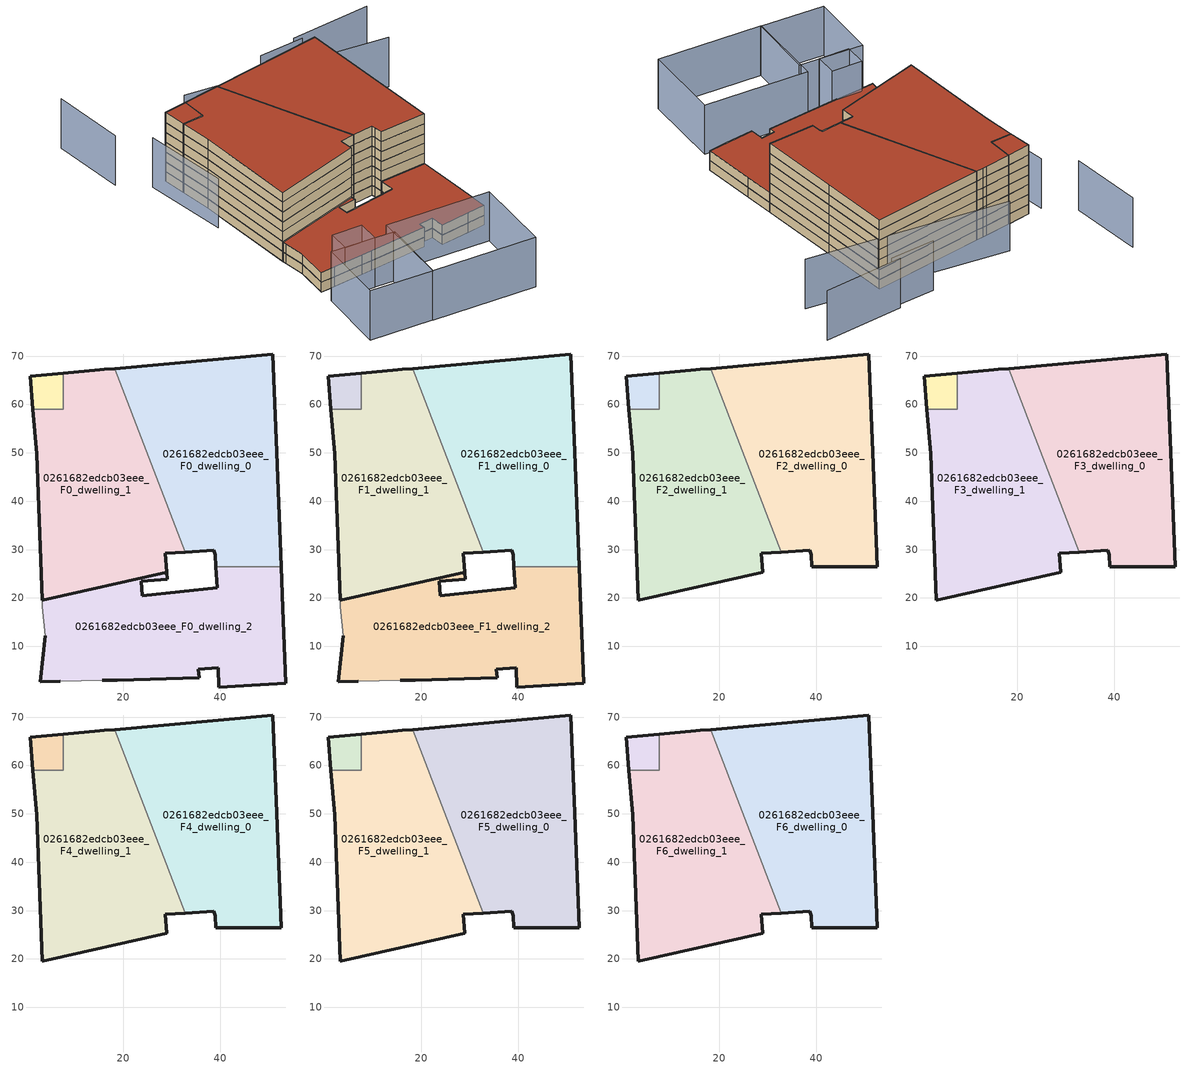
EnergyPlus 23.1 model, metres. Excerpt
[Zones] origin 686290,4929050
0261682edcb03eee_F0_dwelling_0
 floor ground (EU_floor_Construction): 52.64,26.42 51.71,50.09 50.92,70.42 18.17,67.42 32.81,29.48 38.68,29.86 38.98,28.96 39.12,26.42 z0
 wall outside (EU_wall_Construction): 39.12,26.42 38.98,28.96 38.68,29.86 32.81,29.48 / 18.17,67.42 50.92,70.42 51.71,50.09 52.64,26.42 z0:3
 wall to 0261682edcb03eee_F0_dwelling_2 (EU_wall_Construction): 52.64,26.42 39.12,26.42 z0:3
 wall to 0261682edcb03eee_F0_dwelling_1 (EU_wall_Construction): 32.8,29.48 18.17,67.42 z0:3
0261682edcb03eee_F0_dwelling_1
 floor ground (EU_floor_Construction): 28.95,25.29 28.61,29.2 32.81,29.48 18.17,67.42 16.06,67.23 15.1,67.14 7.53,66.44 7.53,59.04 1.32,59.04 2.11,49.77 3.18,19.5 z0
 wall outside (EU_wall_Construction): 32.81,29.48 28.61,29.2 28.95,25.29 3.18,19.5 2.11,49.77 1.32,59.04 / 7.53,66.44 15.1,67.14 16.06,67.23 18.17,67.42 z0:3
 wall to 0261682edcb03eee_F0_circulation (EU_wall_Construction): 1.32,59.04 7.52,59.04 / 7.53,59.04 7.53,66.44 z0:3
0261682edcb03eee_F0_dwelling_2
 floor ground (EU_floor_Construction): 53.57,2.38 52.97,17.86 52.64,26.42 39.12,26.42 39.36,22.1 23.91,20.47 23.74,23.46 29.07,23.87 28.95,25.29 3.18,19.5 3.23,18.17 3.83,12.16 2.81,2.72 7,2.8 15.61,2.97 18.74,3.03 35.65,3.53 35.52,5.28 39.57,5.59 39.75,1.6 48.28,2.08 z0
 wall outside (EU_wall_Construction): 7,2.8 2.81,2.72 3.83,12.16 / 28.95,25.29 29.07,23.87 23.74,23.46 23.91,20.47 39.36,22.1 39.12,26.42 / 52.64,26.42 52.97,17.86 53.57,2.38 48.28,2.08 39.75,1.6 39.57,5.59 35.52,5.28 35.65,3.53 18.74,3.03 15.61,2.97 / 3.18,19.5 28.95,25.28 z0:3
 wall adiabatic (EU_wall_Construction): 15.61,2.97 7,2.8 / 3.83,12.16 3.23,18.17 3.18,19.5 z0:3
0261682edcb03eee_F0_circulation
 floor ground (EU_floor_Construction): 7.53,59.04 7.53,66.44 0.74,65.82 1.32,59.04 z0
 wall outside (EU_wall_Construction): 1.32,59.04 0.74,65.82 7.53,66.44 z0:3
0261682edcb03eee_F1_dwelling_0
 floor to 0261682edcb03eee_F0_dwelling_0 (EU_floor_Construction): 52.64,26.42 51.71,50.09 50.92,70.42 18.17,67.42 32.8,29.48 38.68,29.86 38.98,28.96 39.12,26.42 z3
 wall outside (EU_wall_Construction): 39.12,26.42 38.98,28.96 38.68,29.86 32.81,29.48 / 18.17,67.42 50.92,70.42 51.71,50.09 52.64,26.42 z3:6
 wall to 0261682edcb03eee_F1_dwelling_2 (EU_wall_Construction): 52.64,26.42 39.12,26.42 z3:6
 wall to 0261682edcb03eee_F1_dwelling_1 (EU_wall_Construction): 32.8,29.48 18.17,67.42 z3:6
0261682edcb03eee_F1_dwelling_1
 floor to 0261682edcb03eee_F0_dwelling_1 (EU_floor_Construction): 28.95,25.29 28.61,29.2 32.8,29.48 18.17,67.42 16.06,67.23 15.1,67.14 7.52,66.44 7.52,59.04 1.32,59.04 2.11,49.77 3.18,19.5 z3
 wall outside (EU_wall_Construction): 32.81,29.48 28.61,29.2 28.95,25.29 3.18,19.5 2.11,49.77 1.32,59.04 / 7.53,66.44 15.1,67.14 16.06,67.23 18.17,67.42 z3:6
 wall to 0261682edcb03eee_F1_circulation (EU_wall_Construction): 1.32,59.04 7.52,59.04 / 7.53,59.04 7.53,66.44 z3:6
0261682edcb03eee_F1_dwelling_2
 floor to 0261682edcb03eee_F0_dwelling_2 (EU_floor_Construction): 53.57,2.38 52.97,17.86 52.64,26.42 39.12,26.42 39.36,22.1 23.91,20.47 23.74,23.46 29.07,23.87 28.95,25.29 3.18,19.5 3.23,18.17 3.83,12.16 2.81,2.72 7,2.8 15.61,2.97 18.74,3.03 35.65,3.53 35.52,5.28 39.57,5.59 39.75,1.6 48.28,2.08 z3
 wall outside (EU_wall_Construction): 7,2.8 2.81,2.72 3.83,12.16 / 28.95,25.29 29.07,23.87 23.74,23.46 23.91,20.47 39.36,22.1 39.12,26.42 / 52.64,26.42 52.97,17.86 53.57,2.38 48.28,2.08 39.75,1.6 39.57,5.59 35.52,5.28 35.65,3.53 18.74,3.03 15.61,2.97 / 3.18,19.5 28.95,25.28 z3:6
 wall adiabatic (EU_wall_Construction): 15.61,2.97 7,2.8 / 3.83,12.16 3.23,18.17 3.18,19.5 z3:6
 roof outside (EU_roof_Construction): 52.64,26.42 52.97,17.86 53.57,2.38 48.28,2.08 39.75,1.6 39.57,5.59 35.52,5.28 35.65,3.53 18.74,3.03 15.61,2.97 7,2.8 2.81,2.72 3.83,12.16 3.23,18.17 3.18,19.5 28.95,25.29 29.07,23.87 23.74,23.46 23.91,20.47 39.36,22.1 39.12,26.42 z6
0261682edcb03eee_F1_circulation
 floor to 0261682edcb03eee_F0_circulation (EU_floor_Construction): 7.52,59.04 7.52,66.44 0.74,65.82 1.32,59.04 z3
 wall outside (EU_wall_Construction): 1.32,59.04 0.74,65.82 7.53,66.44 z3:6
0261682edcb03eee_F2_dwelling_0
 floor to 0261682edcb03eee_F1_dwelling_0 (EU_floor_Construction): 52.64,26.42 51.71,50.09 50.92,70.42 18.17,67.42 32.8,29.48 38.68,29.86 38.98,28.96 39.12,26.42 z6
 wall outside (EU_wall_Construction): 18.17,67.42 50.92,70.42 51.71,50.09 52.64,26.42 39.12,26.42 38.98,28.96 38.68,29.86 32.81,29.48 z6:9
 wall to 0261682edcb03eee_F2_dwelling_1 (EU_wall_Construction): 32.8,29.48 18.17,67.42 z6:9
0261682edcb03eee_F2_dwelling_1
 floor to 0261682edcb03eee_F1_dwelling_1 (EU_floor_Construction): 28.95,25.29 28.61,29.2 32.8,29.48 18.17,67.42 16.06,67.23 15.1,67.14 7.52,66.44 7.52,59.04 1.32,59.04 2.11,49.77 3.18,19.5 z6
 wall outside (EU_wall_Construction): 32.81,29.48 28.61,29.2 28.95,25.29 3.18,19.5 2.11,49.77 1.32,59.04 / 7.53,66.44 15.1,67.14 16.06,67.23 18.17,67.42 z6:9
 wall to 0261682edcb03eee_F2_circulation (EU_wall_Construction): 1.32,59.04 7.52,59.04 / 7.53,59.04 7.53,66.44 z6:9
0261682edcb03eee_F2_circulation
 floor to 0261682edcb03eee_F1_circulation (EU_floor_Construction): 7.52,59.04 7.52,66.44 0.74,65.82 1.32,59.04 z6
 wall outside (EU_wall_Construction): 1.32,59.04 0.74,65.82 7.53,66.44 z6:9
0261682edcb03eee_F3_dwelling_0
 floor to 0261682edcb03eee_F2_dwelling_0 (EU_floor_Construction): 52.64,26.42 51.71,50.09 50.92,70.42 18.17,67.42 32.8,29.48 38.68,29.86 38.98,28.96 39.12,26.42 z9
 wall outside (EU_wall_Construction): 18.17,67.42 50.92,70.42 51.71,50.09 52.64,26.42 39.12,26.42 38.98,28.96 38.68,29.86 32.81,29.48 z9:12
 wall to 0261682edcb03eee_F3_dwelling_1 (EU_wall_Construction): 32.8,29.48 18.17,67.42 z9:12
0261682edcb03eee_F3_dwelling_1
 floor to 0261682edcb03eee_F2_dwelling_1 (EU_floor_Construction): 28.95,25.29 28.61,29.2 32.8,29.48 18.17,67.42 16.06,67.23 15.1,67.14 7.52,66.44 7.52,59.04 1.32,59.04 2.11,49.77 3.18,19.5 z9
 wall outside (EU_wall_Construction): 32.81,29.48 28.61,29.2 28.95,25.29 3.18,19.5 2.11,49.77 1.32,59.04 / 7.53,66.44 15.1,67.14 16.06,67.23 18.17,67.42 z9:12
 wall to 0261682edcb03eee_F3_circulation (EU_wall_Construction): 1.32,59.04 7.52,59.04 / 7.53,59.04 7.53,66.44 z9:12
0261682edcb03eee_F3_circulation
 floor to 0261682edcb03eee_F2_circulation (EU_floor_Construction): 7.52,59.04 7.52,66.44 0.74,65.82 1.32,59.04 z9
 wall outside (EU_wall_Construction): 1.32,59.04 0.74,65.82 7.53,66.44 z9:12
0261682edcb03eee_F4_dwelling_0
 floor to 0261682edcb03eee_F3_dwelling_0 (EU_floor_Construction): 52.64,26.42 51.71,50.09 50.92,70.42 18.17,67.42 32.8,29.48 38.68,29.86 38.98,28.96 39.12,26.42 z12
 wall outside (EU_wall_Construction): 18.17,67.42 50.92,70.42 51.71,50.09 52.64,26.42 39.12,26.42 38.98,28.96 38.68,29.86 32.81,29.48 z12:15
 wall to 0261682edcb03eee_F4_dwelling_1 (EU_wall_Construction): 32.8,29.48 18.17,67.42 z12:15
0261682edcb03eee_F4_dwelling_1
 floor to 0261682edcb03eee_F3_dwelling_1 (EU_floor_Construction): 28.95,25.29 28.61,29.2 32.8,29.48 18.17,67.42 16.06,67.23 15.1,67.14 7.52,66.44 7.52,59.04 1.32,59.04 2.11,49.77 3.18,19.5 z12
 wall outside (EU_wall_Construction): 32.81,29.48 28.61,29.2 28.95,25.29 3.18,19.5 2.11,49.77 1.32,59.04 / 7.53,66.44 15.1,67.14 16.06,67.23 18.17,67.42 z12:15
 wall to 0261682edcb03eee_F4_circulation (EU_wall_Construction): 1.32,59.04 7.52,59.04 / 7.53,59.04 7.53,66.44 z12:15
0261682edcb03eee_F4_circulation
 floor to 0261682edcb03eee_F3_circulation (EU_floor_Construction): 7.52,59.04 7.52,66.44 0.74,65.82 1.32,59.04 z12
 wall outside (EU_wall_Construction): 1.32,59.04 0.74,65.82 7.53,66.44 z12:15
0261682edcb03eee_F5_dwelling_0
 floor to 0261682edcb03eee_F4_dwelling_0 (EU_floor_Construction): 52.64,26.42 51.71,50.09 50.92,70.42 18.17,67.42 32.8,29.48 38.68,29.86 38.98,28.96 39.12,26.42 z15
 wall outside (EU_wall_Construction): 18.17,67.42 50.92,70.42 51.71,50.09 52.64,26.42 39.12,26.42 38.98,28.96 38.68,29.86 32.81,29.48 z15:18
 wall to 0261682edcb03eee_F5_dwelling_1 (EU_wall_Construction): 32.8,29.48 18.17,67.42 z15:18
0261682edcb03eee_F5_dwelling_1
 floor to 0261682edcb03eee_F4_dwelling_1 (EU_floor_Construction): 28.95,25.29 28.61,29.2 32.8,29.48 18.17,67.42 16.06,67.23 15.1,67.14 7.52,66.44 7.52,59.04 1.32,59.04 2.11,49.77 3.18,19.5 z15
 wall outside (EU_wall_Construction): 32.81,29.48 28.61,29.2 28.95,25.29 3.18,19.5 2.11,49.77 1.32,59.04 / 7.53,66.44 15.1,67.14 16.06,67.23 18.17,67.42 z15:18
 wall to 0261682edcb03eee_F5_circulation (EU_wall_Construction): 1.32,59.04 7.52,59.04 / 7.53,59.04 7.53,66.44 z15:18
0261682edcb03eee_F5_circulation
 floor to 0261682edcb03eee_F4_circulation (EU_floor_Construction): 7.52,59.04 7.52,66.44 0.74,65.82 1.32,59.04 z15
 wall outside (EU_wall_Construction): 1.32,59.04 0.74,65.82 7.53,66.44 z15:18
0261682edcb03eee_F6_dwelling_0
 floor to 0261682edcb03eee_F5_dwelling_0 (EU_floor_Construction): 52.64,26.42 51.71,50.09 50.92,70.42 18.17,67.42 32.8,29.48 38.68,29.86 38.98,28.96 39.12,26.42 z18
 wall outside (EU_wall_Construction): 18.17,67.42 50.92,70.42 51.71,50.09 52.64,26.42 39.12,26.42 38.98,28.96 38.68,29.86 32.81,29.48 z18:21
 wall to 0261682edcb03eee_F6_dwelling_1 (EU_wall_Construction): 32.8,29.48 18.17,67.42 z18:21
 roof outside (EU_roof_Construction): 50.92,70.42 51.71,50.09 52.64,26.42 39.12,26.42 38.98,28.96 38.68,29.86 32.81,29.48 18.17,67.42 z21
0261682edcb03eee_F6_dwelling_1
 floor to 0261682edcb03eee_F5_dwelling_1 (EU_floor_Construction): 28.95,25.29 28.61,29.2 32.8,29.48 18.17,67.42 16.06,67.23 15.1,67.14 7.52,66.44 7.52,59.04 1.32,59.04 2.11,49.77 3.18,19.5 z18
 wall outside (EU_wall_Construction): 32.81,29.48 28.61,29.2 28.95,25.29 3.18,19.5 2.11,49.77 1.32,59.04 / 7.53,66.44 15.1,67.14 16.06,67.23 18.17,67.42 z18:21
 wall to 0261682edcb03eee_F6_circulation (EU_wall_Construction): 1.32,59.04 7.52,59.04 / 7.53,59.04 7.53,66.44 z18:21
 roof outside (EU_roof_Construction): 18.17,67.42 32.81,29.48 28.61,29.2 28.95,25.29 3.18,19.5 2.11,49.77 1.32,59.04 7.53,59.04 7.53,66.44 15.1,67.14 16.06,67.23 z21
0261682edcb03eee_F6_circulation
 floor to 0261682edcb03eee_F5_circulation (EU_floor_Construction): 7.52,59.04 7.52,66.44 0.74,65.82 1.32,59.04 z18
 wall outside (EU_wall_Construction): 1.32,59.04 0.74,65.82 7.53,66.44 z18:21
 roof outside (EU_roof_Construction): 7.53,66.44 7.53,59.04 1.32,59.04 0.74,65.82 z21
shading: -3.32,65.66 -0.93,41.27 / -11.45,93.27 -10.34,71.93 / 53.3,78.78 40.24,78.71 / 74.89,80.69 51.54,80.06 / 70.94,66.2 14.29,76.14 / 47.56,-27.38 17.94,-23.9 / 17.94,-23.9 20.68,-0.57 / 20.68,-0.57 50.29,-4.04 / 50.29,-4.04 47.56,-27.38 / 18.09,-23.92 -0.05,-21.62 / -0.05,-21.62 2.46,-1.83 / 2.46,-1.83 20.6,-4.13 / 20.6,-4.13 18.09,-23.92 / 14.97,-3.42 6.34,-2.55 / 6.34,-2.55 6.98,3.84 / 6.98,3.84 15.61,2.97 / 15.61,2.97 14.97,-3.42 z0:15
[Building]
EU S2 Campaign: North Axis=0; Terrain=City; Solar Distribution=FullExterior
[Site:Location]
Bologna: Latitude=44.5; Longitude=11.25; Time Zone=1; Elevation=37
[SizingPeriod:WeatherFileDays]
AnnualSizingPeriod: Begin Month=1; Begin Day of Month=1; End Month=12; End Day of Month=31; Day of Week for Start Day=Monday; Use Weather File Daylight Saving Period=No; Use Weather File Rain and Snow Indicators=No
[MATERIAL]
EU_InternalMass_Material: Roughness=MediumRough; Thickness=0.1; Conductivity=1; Density=1800; Specific Heat=900; Thermal Absorptance=0.9; Solar Absorptance=0.7; Visible Absorptance=0.7
[MATERIAL:NOMASS] Roughness=MediumRough; Thermal Absorptance=0.9; Solar Absorptance=0.7; Visible Absorptance=0.7
Name | Thermal Resistance
EU_wall_NoMass | 0.905828
EU_roof_NoMass | 0.37593
EU_floor_NoMass | 0.67114
[CONSTRUCTION]
EU_wall_Construction: EU_wall_NoMass
EU_roof_Construction: EU_roof_NoMass
EU_floor_Construction: EU_floor_NoMass
EU_InternalMass_Construction: EU_InternalMass_Material
[ZONE] Type=1; Multiplier=1; Ceiling Height=autocalculate; Floor Area=autocalculate; Part of Total Floor Area=Yes
Name | Volume
0261682edcb03eee_F0_dwelling_0; 0261682edcb03eee_F1_dwelling_0; 0261682edcb03eee_F2_dwelling_0; 0261682edcb03eee_F3_dwelling_0; 0261682edcb03eee_F4_dwelling_0; 0261682edcb03eee_F5_dwelling_0; 0261682edcb03eee_F6_dwelling_0 | 3261.43
0261682edcb03eee_F0_dwelling_1; 0261682edcb03eee_F1_dwelling_1; 0261682edcb03eee_F2_dwelling_1; 0261682edcb03eee_F3_dwelling_1; 0261682edcb03eee_F4_dwelling_1; 0261682edcb03eee_F5_dwelling_1; 0261682edcb03eee_F6_dwelling_1 | 3050.64
0261682edcb03eee_F0_dwelling_2; 0261682edcb03eee_F1_dwelling_2 | 2993.21
0261682edcb03eee_F0_circulation | 138.516
0261682edcb03eee_F1_circulation; 0261682edcb03eee_F2_circulation; 0261682edcb03eee_F3_circulation; 0261682edcb03eee_F4_circulation; 0261682edcb03eee_F5_circulation; 0261682edcb03eee_F6_circulation | 138.517
[INTERNALMASS] Construction=EU_InternalMass_Construction
Name | Zone or ZoneList | Surface Area
0261682edcb03eee_F0_dwelling_0_EU_InternalMass | 0261682edcb03eee_F0_dwelling_0 | 1007.74
0261682edcb03eee_F0_dwelling_1_EU_InternalMass | 0261682edcb03eee_F0_dwelling_1 | 1016.87
0261682edcb03eee_F0_dwelling_2_EU_InternalMass | 0261682edcb03eee_F0_dwelling_2 | 997.736
0261682edcb03eee_F1_dwelling_0_EU_InternalMass | 0261682edcb03eee_F1_dwelling_0 | 1007.74
0261682edcb03eee_F1_dwelling_1_EU_InternalMass | 0261682edcb03eee_F1_dwelling_1 | 1016.87
0261682edcb03eee_F1_dwelling_2_EU_InternalMass | 0261682edcb03eee_F1_dwelling_2 | 997.736
0261682edcb03eee_F2_dwelling_0_EU_InternalMass | 0261682edcb03eee_F2_dwelling_0 | 1395.27
0261682edcb03eee_F2_dwelling_1_EU_InternalMass | 0261682edcb03eee_F2_dwelling_1 | 1395.27
0261682edcb03eee_F3_dwelling_0_EU_InternalMass | 0261682edcb03eee_F3_dwelling_0 | 1395.27
0261682edcb03eee_F3_dwelling_1_EU_InternalMass | 0261682edcb03eee_F3_dwelling_1 | 1395.27
0261682edcb03eee_F4_dwelling_0_EU_InternalMass | 0261682edcb03eee_F4_dwelling_0 | 1395.27
0261682edcb03eee_F4_dwelling_1_EU_InternalMass | 0261682edcb03eee_F4_dwelling_1 | 1395.27
0261682edcb03eee_F5_dwelling_0_EU_InternalMass | 0261682edcb03eee_F5_dwelling_0 | 1395.27
0261682edcb03eee_F5_dwelling_1_EU_InternalMass | 0261682edcb03eee_F5_dwelling_1 | 1395.27
0261682edcb03eee_F6_dwelling_0_EU_InternalMass | 0261682edcb03eee_F6_dwelling_0 | 1395.27
0261682edcb03eee_F6_dwelling_1_EU_InternalMass | 0261682edcb03eee_F6_dwelling_1 | 1395.27
[OTHEREQUIPMENT] Fuel Type=Electricity; Design Level Calculation Method=Watts/Area; Power per Zone Floor Area=1; Fraction Latent=0; Fraction Radiant=0; Fraction Lost=0; Carbon Dioxide Generation Rate=0; EndUse Subcategory=EU_Step8_InternalGains
Name | Zone or ZoneList or Space or SpaceList | Schedule
EU_Step8_InternalGain_0261682edcb03eee_F0_dwelling_0_f000 | 0261682edcb03eee_F0_dwelling_0 | EU_Step8_GainSchedule_0261682edcb03eee_F0_dwelling_0_f000
EU_Step8_InternalGain_0261682edcb03eee_F0_dwelling_1_f000 | 0261682edcb03eee_F0_dwelling_1 | EU_Step8_GainSchedule_0261682edcb03eee_F0_dwelling_1_f000
EU_Step8_InternalGain_0261682edcb03eee_F0_dwelling_2_f000 | 0261682edcb03eee_F0_dwelling_2 | EU_Step8_GainSchedule_0261682edcb03eee_F0_dwelling_2_f000
EU_Step8_InternalGain_0261682edcb03eee_F1_dwelling_0_f000 | 0261682edcb03eee_F1_dwelling_0 | EU_Step8_GainSchedule_0261682edcb03eee_F1_dwelling_0_f000
EU_Step8_InternalGain_0261682edcb03eee_F1_dwelling_1_f000 | 0261682edcb03eee_F1_dwelling_1 | EU_Step8_GainSchedule_0261682edcb03eee_F1_dwelling_1_f000
EU_Step8_InternalGain_0261682edcb03eee_F1_dwelling_2_f000 | 0261682edcb03eee_F1_dwelling_2 | EU_Step8_GainSchedule_0261682edcb03eee_F1_dwelling_2_f000
EU_Step8_InternalGain_0261682edcb03eee_F2_dwelling_0_f000 | 0261682edcb03eee_F2_dwelling_0 | EU_Step8_GainSchedule_0261682edcb03eee_F2_dwelling_0_f000
EU_Step8_InternalGain_0261682edcb03eee_F2_dwelling_1_f000 | 0261682edcb03eee_F2_dwelling_1 | EU_Step8_GainSchedule_0261682edcb03eee_F2_dwelling_1_f000
EU_Step8_InternalGain_0261682edcb03eee_F3_dwelling_0_f000 | 0261682edcb03eee_F3_dwelling_0 | EU_Step8_GainSchedule_0261682edcb03eee_F3_dwelling_0_f000
EU_Step8_InternalGain_0261682edcb03eee_F3_dwelling_1_f000 | 0261682edcb03eee_F3_dwelling_1 | EU_Step8_GainSchedule_0261682edcb03eee_F3_dwelling_1_f000
EU_Step8_InternalGain_0261682edcb03eee_F4_dwelling_0_f000 | 0261682edcb03eee_F4_dwelling_0 | EU_Step8_GainSchedule_0261682edcb03eee_F4_dwelling_0_f000
EU_Step8_InternalGain_0261682edcb03eee_F4_dwelling_1_f000 | 0261682edcb03eee_F4_dwelling_1 | EU_Step8_GainSchedule_0261682edcb03eee_F4_dwelling_1_f000
EU_Step8_InternalGain_0261682edcb03eee_F5_dwelling_0_f000 | 0261682edcb03eee_F5_dwelling_0 | EU_Step8_GainSchedule_0261682edcb03eee_F5_dwelling_0_f000
EU_Step8_InternalGain_0261682edcb03eee_F5_dwelling_1_f000 | 0261682edcb03eee_F5_dwelling_1 | EU_Step8_GainSchedule_0261682edcb03eee_F5_dwelling_1_f000
EU_Step8_InternalGain_0261682edcb03eee_F6_dwelling_0_f000 | 0261682edcb03eee_F6_dwelling_0 | EU_Step8_GainSchedule_0261682edcb03eee_F6_dwelling_0_f000
EU_Step8_InternalGain_0261682edcb03eee_F6_dwelling_1_f000 | 0261682edcb03eee_F6_dwelling_1 | EU_Step8_GainSchedule_0261682edcb03eee_F6_dwelling_1_f000
[ZONEINFILTRATION:DESIGNFLOWRATE] Schedule=EU_AlwaysOn; Design Flow Rate Calculation Method=Flow/Area; Flow Rate per Floor Area=0.0005; Constant Term Coefficient=1; Temperature Term Coefficient=0; Velocity Term Coefficient=0; Velocity Squared Term Coefficient=0
Name | Zone or ZoneList or Space or SpaceList
EU_Circulation_Infiltration_0261682edcb03eee_F0_circulation | 0261682edcb03eee_F0_circulation
EU_Circulation_Infiltration_0261682edcb03eee_F1_circulation | 0261682edcb03eee_F1_circulation
EU_Circulation_Infiltration_0261682edcb03eee_F2_circulation | 0261682edcb03eee_F2_circulation
EU_Circulation_Infiltration_0261682edcb03eee_F3_circulation | 0261682edcb03eee_F3_circulation
EU_Circulation_Infiltration_0261682edcb03eee_F4_circulation | 0261682edcb03eee_F4_circulation
EU_Circulation_Infiltration_0261682edcb03eee_F5_circulation | 0261682edcb03eee_F5_circulation
EU_Circulation_Infiltration_0261682edcb03eee_F6_circulation | 0261682edcb03eee_F6_circulation
[ZONEVENTILATION:DESIGNFLOWRATE] Schedule=EU_AlwaysOn; Design Flow Rate Calculation Method=AirChanges/Hour; Air Changes per Hour=0.73129; Ventilation Type=Natural; Fan Pressure Rise=0; Fan Total Efficiency=1; Constant Term Coefficient=1; Temperature Term Coefficient=0; Velocity Term Coefficient=0; Velocity Squared Term Coefficient=0; Minimum Indoor Temperature=-100; Maximum Indoor Temperature=100; Delta Temperature=-100; Minimum Outdoor Temperature=-100; Maximum Outdoor Temperature=100; Maximum Wind Speed=40
Name | Zone or ZoneList or Space or SpaceList
EU_ConstantAir_0261682edcb03eee_F0_dwelling_0 | 0261682edcb03eee_F0_dwelling_0
EU_ConstantAir_0261682edcb03eee_F0_dwelling_1 | 0261682edcb03eee_F0_dwelling_1
EU_ConstantAir_0261682edcb03eee_F0_dwelling_2 | 0261682edcb03eee_F0_dwelling_2
EU_ConstantAir_0261682edcb03eee_F1_dwelling_0 | 0261682edcb03eee_F1_dwelling_0
EU_ConstantAir_0261682edcb03eee_F1_dwelling_1 | 0261682edcb03eee_F1_dwelling_1
EU_ConstantAir_0261682edcb03eee_F1_dwelling_2 | 0261682edcb03eee_F1_dwelling_2
EU_ConstantAir_0261682edcb03eee_F2_dwelling_0 | 0261682edcb03eee_F2_dwelling_0
EU_ConstantAir_0261682edcb03eee_F2_dwelling_1 | 0261682edcb03eee_F2_dwelling_1
EU_ConstantAir_0261682edcb03eee_F3_dwelling_0 | 0261682edcb03eee_F3_dwelling_0
EU_ConstantAir_0261682edcb03eee_F3_dwelling_1 | 0261682edcb03eee_F3_dwelling_1
EU_ConstantAir_0261682edcb03eee_F4_dwelling_0 | 0261682edcb03eee_F4_dwelling_0
EU_ConstantAir_0261682edcb03eee_F4_dwelling_1 | 0261682edcb03eee_F4_dwelling_1
EU_ConstantAir_0261682edcb03eee_F5_dwelling_0 | 0261682edcb03eee_F5_dwelling_0
EU_ConstantAir_0261682edcb03eee_F5_dwelling_1 | 0261682edcb03eee_F5_dwelling_1
EU_ConstantAir_0261682edcb03eee_F6_dwelling_0 | 0261682edcb03eee_F6_dwelling_0
EU_ConstantAir_0261682edcb03eee_F6_dwelling_1 | 0261682edcb03eee_F6_dwelling_1
[HVACTEMPLATE:THERMOSTAT] Constant Heating Setpoint=20; Constant Cooling Setpoint=50
EU_HeatOnly_0261682edcb03eee_F0_dwelling_0; EU_HeatOnly_0261682edcb03eee_F0_dwelling_1; EU_HeatOnly_0261682edcb03eee_F0_dwelling_2; EU_HeatOnly_0261682edcb03eee_F1_dwelling_0; EU_HeatOnly_0261682edcb03eee_F1_dwelling_1; EU_HeatOnly_0261682edcb03eee_F1_dwelling_2; EU_HeatOnly_0261682edcb03eee_F2_dwelling_0; EU_HeatOnly_0261682edcb03eee_F2_dwelling_1; EU_HeatOnly_0261682edcb03eee_F3_dwelling_0; EU_HeatOnly_0261682edcb03eee_F3_dwelling_1; EU_HeatOnly_0261682edcb03eee_F4_dwelling_0; EU_HeatOnly_0261682edcb03eee_F4_dwelling_1; EU_HeatOnly_0261682edcb03eee_F5_dwelling_0; EU_HeatOnly_0261682edcb03eee_F5_dwelling_1; EU_HeatOnly_0261682edcb03eee_F6_dwelling_0; EU_HeatOnly_0261682edcb03eee_F6_dwelling_1
[HVACTEMPLATE:ZONE:IDEALLOADSAIRSYSTEM] System Availability Schedule=EU_AlwaysOn; Maximum Heating Supply Air Temperature=50; Minimum Cooling Supply Air Temperature=13; Maximum Heating Supply Air Humidity Ratio=0.0156; Minimum Cooling Supply Air Humidity Ratio=0.0077; Heating Limit=NoLimit; Cooling Limit=NoLimit; Heating Availability Schedule=EU_AlwaysOn; Cooling Availability Schedule=EU_CoolingOff; Dehumidification Control Type=ConstantSensibleHeatRatio; Cooling Sensible Heat Ratio=0.7; Dehumidification Setpoint=60; Humidification Control Type=None; Humidification Setpoint=30; Outdoor Air Method=None; Outdoor Air Flow Rate per Person=0.00944; Outdoor Air Flow Rate per Zone Floor Area=0; Outdoor Air Flow Rate per Zone=0; Demand Controlled Ventilation Type=None; Outdoor Air Economizer Type=NoEconomizer; Heat Recovery Type=None; Sensible Heat Recovery Effectiveness=0.7; Latent Heat Recovery Effectiveness=0.65
Name | Template Thermostat
0261682edcb03eee_F0_dwelling_0 | EU_HeatOnly_0261682edcb03eee_F0_dwelling_0
0261682edcb03eee_F0_dwelling_1 | EU_HeatOnly_0261682edcb03eee_F0_dwelling_1
0261682edcb03eee_F0_dwelling_2 | EU_HeatOnly_0261682edcb03eee_F0_dwelling_2
0261682edcb03eee_F1_dwelling_0 | EU_HeatOnly_0261682edcb03eee_F1_dwelling_0
0261682edcb03eee_F1_dwelling_1 | EU_HeatOnly_0261682edcb03eee_F1_dwelling_1
0261682edcb03eee_F1_dwelling_2 | EU_HeatOnly_0261682edcb03eee_F1_dwelling_2
0261682edcb03eee_F2_dwelling_0 | EU_HeatOnly_0261682edcb03eee_F2_dwelling_0
0261682edcb03eee_F2_dwelling_1 | EU_HeatOnly_0261682edcb03eee_F2_dwelling_1
0261682edcb03eee_F3_dwelling_0 | EU_HeatOnly_0261682edcb03eee_F3_dwelling_0
0261682edcb03eee_F3_dwelling_1 | EU_HeatOnly_0261682edcb03eee_F3_dwelling_1
0261682edcb03eee_F4_dwelling_0 | EU_HeatOnly_0261682edcb03eee_F4_dwelling_0
0261682edcb03eee_F4_dwelling_1 | EU_HeatOnly_0261682edcb03eee_F4_dwelling_1
0261682edcb03eee_F5_dwelling_0 | EU_HeatOnly_0261682edcb03eee_F5_dwelling_0
0261682edcb03eee_F5_dwelling_1 | EU_HeatOnly_0261682edcb03eee_F5_dwelling_1
0261682edcb03eee_F6_dwelling_0 | EU_HeatOnly_0261682edcb03eee_F6_dwelling_0
0261682edcb03eee_F6_dwelling_1 | EU_HeatOnly_0261682edcb03eee_F6_dwelling_1
[SIZING:ZONE] Zone Cooling Design Supply Air Temperature Input Method=SupplyAirTemperature; Zone Cooling Design Supply Air Temperature=13; Zone Heating Design Supply Air Temperature Input Method=SupplyAirTemperature; Zone Heating Design Supply Air Temperature=50; Zone Cooling Design Supply Air Humidity Ratio=0.008; Zone Heating Design Supply Air Humidity Ratio=0.008; Cooling Design Air Flow Method=DesignDay; Cooling Design Air Flow Rate=0; Cooling Minimum Air Flow per Zone Floor Area=0.000762; Cooling Minimum Air Flow=0; Cooling Minimum Air Flow Fraction=0.2; Heating Design Air Flow Method=DesignDay; Heating Design Air Flow Rate=0; Heating Maximum Air Flow per Zone Floor Area=0.002032; Heating Maximum Air Flow=0.141576; Heating Maximum Air Flow Fraction=0.3; Account for Dedicated Outdoor Air System=No; Dedicated Outdoor Air System Control Strategy=NeutralSupplyAir; Dedicated Outdoor Air Low Setpoint Temperature for Design=autosize; Dedicated Outdoor Air High Setpoint Temperature for Design=autosize; Zone Load Sizing Method=Sensible Load Only No Latent Load; Zone Latent Cooling Design Supply Air Humidity Ratio Input Method=HumidityRatioDifference; Zone Cooling Design Supply Air Humidity Ratio Difference=0.005; Zone Latent Heating Design Supply Air Humidity Ratio Input Method=HumidityRatioDifference; Zone Humidification Design Supply Air Humidity Ratio Difference=0.005
0261682edcb03eee_F0_dwelling_0; 0261682edcb03eee_F0_dwelling_1; 0261682edcb03eee_F0_dwelling_2; 0261682edcb03eee_F1_dwelling_0; 0261682edcb03eee_F1_dwelling_1; 0261682edcb03eee_F1_dwelling_2; 0261682edcb03eee_F2_dwelling_0; 0261682edcb03eee_F2_dwelling_1; 0261682edcb03eee_F3_dwelling_0; 0261682edcb03eee_F3_dwelling_1; 0261682edcb03eee_F4_dwelling_0; 0261682edcb03eee_F4_dwelling_1; 0261682edcb03eee_F5_dwelling_0; 0261682edcb03eee_F5_dwelling_1; 0261682edcb03eee_F6_dwelling_0; 0261682edcb03eee_F6_dwelling_1
[SCHEDULE:CONSTANT]
Name | Hourly Value
EU_AlwaysOn | 1
EU_CoolingOff | 0
[SCHEDULE:FILE] Column Number=1; Rows to Skip at Top=0; Number of Hours of Data=8760; Column Separator=Comma; Interpolate to Timestep=No; Minutes per Item=60; Adjust Schedule for Daylight Savings=Yes
Name | File
EU_Step8_GainSchedule_0261682edcb03eee_F0_dwelling_0_f000 | ../../schedules/0261682edcb03eee/0261682edcb03eee_F0_dwelling_0_f000_gain.csv
EU_Step8_GainSchedule_0261682edcb03eee_F0_dwelling_1_f000 | ../../schedules/0261682edcb03eee/0261682edcb03eee_F0_dwelling_1_f000_gain.csv
EU_Step8_GainSchedule_0261682edcb03eee_F0_dwelling_2_f000 | ../../schedules/0261682edcb03eee/0261682edcb03eee_F0_dwelling_2_f000_gain.csv
EU_Step8_GainSchedule_0261682edcb03eee_F1_dwelling_0_f000 | ../../schedules/0261682edcb03eee/0261682edcb03eee_F1_dwelling_0_f000_gain.csv
EU_Step8_GainSchedule_0261682edcb03eee_F1_dwelling_1_f000 | ../../schedules/0261682edcb03eee/0261682edcb03eee_F1_dwelling_1_f000_gain.csv
EU_Step8_GainSchedule_0261682edcb03eee_F1_dwelling_2_f000 | ../../schedules/0261682edcb03eee/0261682edcb03eee_F1_dwelling_2_f000_gain.csv
EU_Step8_GainSchedule_0261682edcb03eee_F2_dwelling_0_f000 | ../../schedules/0261682edcb03eee/0261682edcb03eee_F2_dwelling_0_f000_gain.csv
EU_Step8_GainSchedule_0261682edcb03eee_F2_dwelling_1_f000 | ../../schedules/0261682edcb03eee/0261682edcb03eee_F2_dwelling_1_f000_gain.csv
EU_Step8_GainSchedule_0261682edcb03eee_F3_dwelling_0_f000 | ../../schedules/0261682edcb03eee/0261682edcb03eee_F3_dwelling_0_f000_gain.csv
EU_Step8_GainSchedule_0261682edcb03eee_F3_dwelling_1_f000 | ../../schedules/0261682edcb03eee/0261682edcb03eee_F3_dwelling_1_f000_gain.csv
EU_Step8_GainSchedule_0261682edcb03eee_F4_dwelling_0_f000 | ../../schedules/0261682edcb03eee/0261682edcb03eee_F4_dwelling_0_f000_gain.csv
EU_Step8_GainSchedule_0261682edcb03eee_F4_dwelling_1_f000 | ../../schedules/0261682edcb03eee/0261682edcb03eee_F4_dwelling_1_f000_gain.csv
EU_Step8_GainSchedule_0261682edcb03eee_F5_dwelling_0_f000 | ../../schedules/0261682edcb03eee/0261682edcb03eee_F5_dwelling_0_f000_gain.csv
EU_Step8_GainSchedule_0261682edcb03eee_F5_dwelling_1_f000 | ../../schedules/0261682edcb03eee/0261682edcb03eee_F5_dwelling_1_f000_gain.csv
EU_Step8_GainSchedule_0261682edcb03eee_F6_dwelling_0_f000 | ../../schedules/0261682edcb03eee/0261682edcb03eee_F6_dwelling_0_f000_gain.csv
EU_Step8_GainSchedule_0261682edcb03eee_F6_dwelling_1_f000 | ../../schedules/0261682edcb03eee/0261682edcb03eee_F6_dwelling_1_f000_gain.csv
